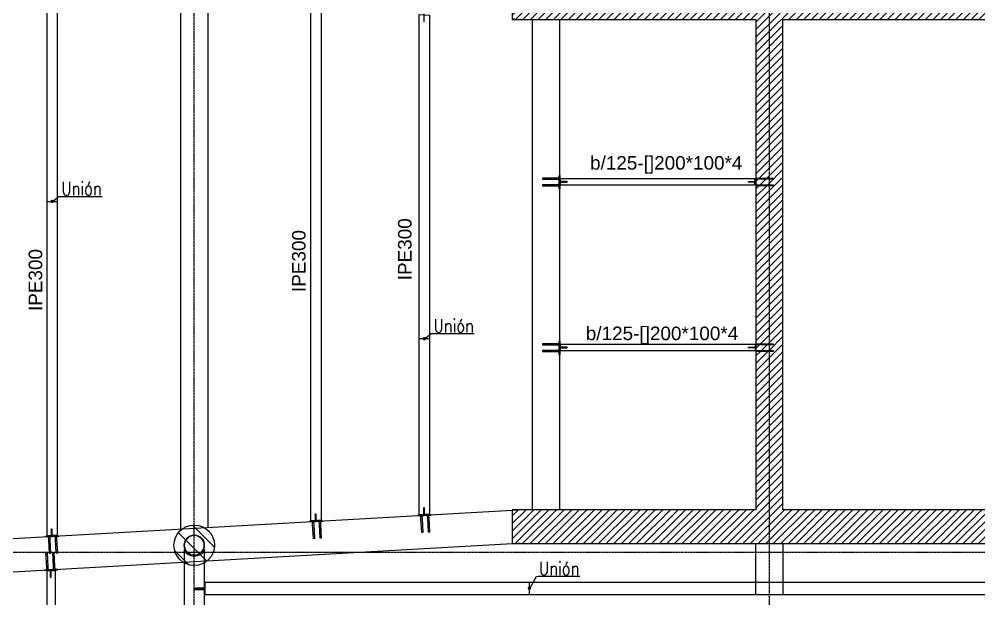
# Model space of a CAD drawing. Header units: millimetres. Extents: x -12345 to 95575, y -14368 to 31862.
# Drawn here: x 31413 to 45595, y 7809 to 16380 of the extents above; entities that cross this region are included whole.
import ezdxf
from ezdxf.enums import TextEntityAlignment as Align

# ---------------------------------------------------------------- set-up
doc = ezdxf.new("R2010")
doc.units = ezdxf.units.MM
doc.header["$LTSCALE"] = 0.95
doc.linetypes.add('DXK_LINE_DOT3', pattern=[5.9187, 2.979, -0.9799, 0.9799, -0.9799])
for name, color, linetype, lineweight in [('E_COLUMNAS', 1, 'Continuous', 18), ('E_COLUMNAS-1', 1, 'Continuous', 25), ('E_TEXTO', 3, 'Continuous', 9), ('E_VIGAS-1', 254, 'Continuous', 25)]:
    doc.layers.add(name, color=color, linetype=linetype, lineweight=lineweight)
for name, color, linetype in [('HCB-ACH_PANT', 253, 'Continuous'), ('HCB-EJES', 1, 'Continuous'), ('HCB-PLATINAS', 5, 'Continuous'), ('HCB_PANTALLAS', 6, 'Continuous'), ('HCB_VIGAS', 4, 'Continuous'), ('UNIÒN', 6, 'Continuous')]:
    doc.layers.add(name, color=color, linetype=linetype)
doc.styles.add('CNI_COTAS', font='romans.shx', dxfattribs={"width": 0.8})
doc.styles.add('VERDANA', font='arial.ttf')
doc.dimstyles.new('UNIÒN', dxfattribs={"dimscale": 0, "dimtxt": 200, "dimasz": 60, "dimexe": 4, "dimexo": 4, "dimgap": 15, "dimtad": 1, "dimdec": 0, "dimzin": 4, "dimdsep": 46, "dimtxsty": 'CNI_COTAS', "dimcen": -0.09, "dimclrd": 6, "dimclrt": 3, "dimadec": 0, "dimazin": 0, "dimtfac": 1, "dimtdec": 0, "dimtmove": 2, "dimatfit": 0, "dimfxl": 0.05, "dimtolj": 1, "dimtzin": 0, "dimarcsym": 0})

msp = doc.modelspace()

# ---------------------------------------------------------------- hatches: boundary and pattern name
at = {"layer": 'E_COLUMNAS'}
h = msp.add_hatch(dxfattribs=at)
h.set_pattern_fill('FP_22', color=256, scale=1000, style=0, pattern_type=2)
h.set_pattern_definition([(135, (82662, -140662), (-159.09903, -159.09903), [])])
h.paths.add_polyline_path([(34000, 8300), (34058.5, 8305.8), (34114.8, 8322.8), (34166.7, 8350.6), (34212.1, 8387.9), (34249.4, 8433.3), (34277.2, 8485.2), (34294.2, 8541.5), (34300, 8600), (34294.2, 8658.5), (34277.2, 8714.8), (34249.4, 8766.7), (34212.1, 8812.1), (34166.7, 8849.4), (34114.8, 8877.2), (34058.5, 8894.2), (34000, 8900), (33941.5, 8894.2), (33885.2, 8877.2), (33827.7, 8844.8), (33787.9, 8812.1), (33750.6, 8766.7), (33722.8, 8714.8), (33705.8, 8658.5), (33700, 8600), (33705.8, 8541.5), (33722.8, 8485.2), (33750.6, 8433.3), (33787.9, 8387.9), (33833.3, 8350.6), (33885.2, 8322.8), (33941.5, 8305.8)])
at = {"layer": 'HCB-ACH_PANT'}
h = msp.add_hatch(dxfattribs=at)
h.set_pattern_fill('ANSI31', color=256, scale=25)
h.set_pattern_definition([(45, (-13332.36, -5955.66), (-56.1266, 56.1266), [])])
h.paths.add_polyline_path([(46300.2, 16875.2), (44724.4, 16875.2), (44724.4, 16869.2), (44686.5, 16869.2), (44686.5, 16823.7), (44686.5, 16619.2), (44670.5, 16619.2), (44670.5, 16823.7), (44670.5, 16869.2), (44586.5, 16869.2), (44586.5, 16823.7), (44586.5, 16619.2), (44570.5, 16619.2), (44570.5, 16823.7), (44570.5, 16869.2), (44524.4, 16869.2), (42599.5, 16871.1), (42599.5, 16869.2), (42561.5, 16869.2), (42561.5, 16823.7), (42561.5, 16619.2), (42545.5, 16619.2), (42545.5, 16823.7), (42545.5, 16869.2), (42500, 16869.2), (42500, 14031.2), (42556.2, 14031.2), (42556.2, 14015.2), (42500, 14015.2), (42500, 13931.2), (42556.2, 13931.2), (42556.2, 13915.2), (42500, 13915.2), (42500, 11581.2), (42556.2, 11581.2), (42556.2, 11565.2), (42500, 11565.2), (42500, 11481.2), (42556.2, 11481.2), (42556.2, 11465.2), (42500, 11465.2), (42500, 8625.2), (46300.2, 8625.2), (46300.2, 9125.2), (42700.2, 9125.2), (42700.2, 16375.2), (46300.2, 16375.2)])
h.paths.add_polyline_path([(42445.5, 16823.7), (42445.5, 16869.2), (42399.5, 16869.2), (40474.4, 16872.3), (40474.4, 16869.2), (40436.5, 16869.2), (40436.5, 16823.7), (40436.5, 16619.2), (40420.5, 16619.2), (40420.5, 16823.7), (40420.5, 16869.2), (40336.5, 16869.2), (40336.5, 16823.7), (40336.5, 16619.2), (40320.5, 16619.2), (40320.5, 16823.7), (40320.5, 16869.2), (40274.4, 16869.2), (39468.1, 16872.2), (39468.1, 16869.2), (39430.2, 16869.2), (39430.2, 16823.7), (39430.2, 16619.2), (39414.2, 16619.2), (39414.2, 16823.7), (39414.2, 16869.2), (39330.2, 16869.2), (39330.2, 16823.7), (39330.2, 16619.2), (39314.2, 16619.2), (39314.2, 16823.7), (39314.2, 16869.2), (39268.1, 16869.2), (38904.8, 16873), (38904.8, 16869.2), (38866.9, 16869.2), (38866.9, 16823.7), (38866.9, 16619.2), (38850.9, 16619.2), (38850.9, 16823.7), (38850.9, 16869.2), (38766.9, 16869.2), (38766.9, 16823.7), (38766.9, 16619.2), (38750.9, 16619.2), (38750.9, 16823.7), (38750.9, 16869.2), (38700.2, 16869.2), (38700.2, 16375.2), (42300.2, 16375.2), (42300.2, 14069.1), (42306.2, 14069.1), (42306.2, 14031.2), (42351.7, 14031.2), (42500, 14031.2), (42500, 16869.2), (42461.5, 16869.2), (42461.5, 16823.7), (42461.5, 16619.2), (42445.5, 16619.2)])
h.paths.add_polyline_path([(42500, 11465.2), (42351.7, 11465.2), (42306.2, 11465.2), (42306.2, 11419.1), (42300.2, 9125.2), (38700.2, 9125.2), (38700.2, 8625.2), (42500, 8625.2)])
h.paths.add_polyline_path([(42500, 13915.2), (42351.7, 13915.2), (42306.2, 13915.2), (42306.2, 13869.1), (42303.4, 11619.1), (42306.2, 11619.1), (42306.2, 11581.2), (42351.7, 11581.2), (42500, 11581.2)])
h.paths.add_polyline_path([(42500, 14015.2), (42351.7, 14015.2), (42314.2, 14015.2), (42308.5, 14017.5), (42307.7, 14019.5), (42306.2, 14023.2), (42306.2, 13923.2), (42307.7, 13926.8), (42308.5, 13928.8), (42314.2, 13931.2), (42351.7, 13931.2), (42500, 13931.2)])
h.paths.add_polyline_path([(42500, 11565.2), (42351.7, 11565.2), (42314.2, 11565.2), (42308.5, 11567.5), (42307.7, 11569.5), (42306.2, 11573.2), (42306.2, 11473.2), (42307.7, 11476.8), (42308.5, 11478.8), (42314.2, 11481.2), (42351.7, 11481.2), (42500, 11481.2)])

# ---------------------------------------------------------------- linework, layer by layer
at = {"layer": 'E_COLUMNAS', "linetype": 'Continuous'}
for radius in [152.5, 142.5]:
    msp.add_circle((34000, 8600), radius, dxfattribs=at)
at = {"layer": 'E_COLUMNAS-1'}
msp.add_circle((34000, 8600), 300, dxfattribs=at)
at = {"layer": 'E_VIGAS-1', "color": 30, "true_color": 0xf26722}
for p, q in [((33800, 8843.2), (33800, 16658.6)), ((34200, 16635.9), (34200, 8865.9)), ((39000.2, 9125.2), (39000.2, 16375.2)), ((38700.2, 9120.9), (38774.3, 9125.1)), ((42300.2, 7870.2), (42300.2, 8625.2)), ((42700.2, 8625.2), (42700.2, 7870.2)), ((33839.8, 8500), (34139.8, 8500)), ((42300.2, 7870.2), (42300.2, 7865.2)), ((42700.2, 7865.2), (42300.2, 7865.2)), ((42700.2, 7865.2), (42700.2, 7870.2))]:
    msp.add_line(p, q, dxfattribs=at)
for points in [[(39400.2, 9125.2), (39000.2, 9125.2), (39000.2, 16375.2), (39400.2, 16375.2), (39400.2, 9125.2)], [(38789.3, 8625.2), (25500.2, 7872.1), (25500.2, 8372.1), (38700.2, 9120.9)]]:
    msp.add_lwpolyline(points, dxfattribs=at)
at = {"layer": 'HCB-EJES', "linetype": 'DXK_LINE_DOT3'}
for p, q in [((34000, -3906.8), (34000, 29407)), ((42500, -3906.8), (42500, 29407)), ((-10844.5, 8500), (94075, 8500))]:
    msp.add_line(p, q, dxfattribs=at)
at = {"layer": 'HCB-PLATINAS', "color": 4}
for p, q in [((39400.2, 14025.2), (39400.2, 13925.2)), ((39400.2, 11575.2), (39400.2, 11475.2))]:
    msp.add_line(p, q, dxfattribs=at)
for points in [[(39394.4, 13869.1), (39394.4, 14069.1), (39400.4, 14069.1), (39400.4, 13869.1)], [(42306.4, 13869.1), (42306.4, 14069.1), (42300.4, 14069.1), (42300.4, 13869.1)], [(39394.4, 11419.1), (39394.4, 11619.1), (39400.4, 11619.1), (39400.4, 11419.1)], [(42306.4, 11419.1), (42306.4, 11619.1), (42300.4, 11619.1), (42300.4, 11419.1)], [(35701.1, 8944.7), (35900.7, 8956.1), (35900.4, 8962.1), (35700.7, 8950.7)], [(37301.3, 9035.5), (37501, 9046.9), (37500.6, 9052.9), (37300.9, 9041.5)], [(31801.1, 8723.5), (32000.7, 8734.9), (32000.4, 8740.9), (31800.7, 8729.5)], [(31983.9, 8245.6), (31784.3, 8234.2), (31784.6, 8228.2), (31984.3, 8239.6)]]:
    msp.add_lwpolyline(points, close=True, dxfattribs=at)
at = {"layer": 'HCB-PLATINAS', "color": 5}
for points in [[(39392.9, 14019.5), (39394.4, 14023.2), (39392.9, 14026.8), (39392.1, 14028.8), (39386.4, 14031.2), (39348.9, 14031.2), (39144.4, 14031.2), (39144.4, 14015.2), (39348.9, 14015.2), (39386.4, 14015.2), (39392.1, 14017.5)], [(39392.9, 13919.5), (39394.4, 13923.2), (39392.9, 13926.8), (39392.1, 13928.8), (39386.4, 13931.2), (39348.9, 13931.2), (39144.4, 13931.2), (39144.4, 13915.2), (39348.9, 13915.2), (39386.4, 13915.2), (39392.1, 13917.5)], [(42307.9, 14019.5), (42306.4, 14023.2), (42307.9, 14026.8), (42308.8, 14028.8), (42314.4, 14031.2), (42351.9, 14031.2), (42556.4, 14031.2), (42556.4, 14015.2), (42351.9, 14015.2), (42314.4, 14015.2), (42308.8, 14017.5)], [(42307.9, 13919.5), (42306.4, 13923.2), (42307.9, 13926.8), (42308.8, 13928.8), (42314.4, 13931.2), (42351.9, 13931.2), (42556.4, 13931.2), (42556.4, 13915.2), (42351.9, 13915.2), (42314.4, 13915.2), (42308.8, 13917.5)], [(39392.9, 11569.5), (39394.4, 11573.2), (39392.9, 11576.8), (39392.1, 11578.8), (39386.4, 11581.2), (39348.9, 11581.2), (39144.4, 11581.2), (39144.4, 11565.2), (39348.9, 11565.2), (39386.4, 11565.2), (39392.1, 11567.5)], [(42307.9, 11569.5), (42306.4, 11573.2), (42307.9, 11576.8), (42308.8, 11578.8), (42314.4, 11581.2), (42351.9, 11581.2), (42556.4, 11581.2), (42556.4, 11565.2), (42351.9, 11565.2), (42314.4, 11565.2), (42308.8, 11567.5)], [(39392.9, 11469.5), (39394.4, 11473.2), (39392.9, 11476.8), (39392.1, 11478.8), (39386.4, 11481.2), (39348.9, 11481.2), (39144.4, 11481.2), (39144.4, 11465.2), (39348.9, 11465.2), (39386.4, 11465.2), (39392.1, 11467.5)], [(42307.9, 11469.5), (42306.4, 11473.2), (42307.9, 11476.8), (42308.8, 11478.8), (42314.4, 11481.2), (42351.9, 11481.2), (42556.4, 11481.2), (42556.4, 11465.2), (42351.9, 11465.2), (42314.4, 11465.2), (42308.8, 11467.5)], [(35751.6, 8946.1), (35755.1, 8947.8), (35758.8, 8946.5), (35760.9, 8945.8), (35763.5, 8940.3), (35765.7, 8902.8), (35777.3, 8698.7), (35761.3, 8697.8), (35749.7, 8901.9), (35747.5, 8939.4), (35749.6, 8945.1)], [(35851.4, 8951.8), (35854.9, 8953.5), (35858.6, 8952.2), (35860.7, 8951.5), (35863.4, 8946), (35865.5, 8908.5), (35877.1, 8704.3), (35861.1, 8703.4), (35849.5, 8907.6), (35847.4, 8945), (35849.4, 8950.8)], [(37351.8, 9036.9), (37355.3, 9038.6), (37359, 9037.3), (37361.1, 9036.6), (37363.7, 9031.1), (37365.9, 8993.6), (37377.5, 8789.4), (37361.5, 8788.5), (37349.9, 8992.7), (37347.8, 9030.1), (37349.8, 9035.9)], [(37451.6, 9042.6), (37455.1, 9044.3), (37458.8, 9043), (37460.9, 9042.2), (37463.6, 9036.7), (37465.7, 8999.3), (37477.3, 8795.1), (37461.3, 8794.2), (37449.7, 8998.4), (37447.6, 9035.8), (37449.6, 9041.6)], [(31851.6, 8724.9), (31855.1, 8726.6), (31858.8, 8725.3), (31860.9, 8724.6), (31863.5, 8719), (31865.7, 8681.6), (31877.3, 8477.4), (31861.3, 8476.5), (31849.7, 8680.7), (31847.5, 8718.1), (31849.6, 8723.9)], [(31951.4, 8730.6), (31954.9, 8732.3), (31958.6, 8731), (31960.7, 8730.2), (31963.4, 8724.7), (31965.5, 8687.3), (31977.1, 8483.1), (31961.1, 8482.2), (31949.5, 8686.4), (31947.4, 8723.8), (31949.4, 8729.6)], [(31833.6, 8238.5), (31830.1, 8236.8), (31826.4, 8238.1), (31824.3, 8238.8), (31821.6, 8244.4), (31819.5, 8281.8), (31807.9, 8486), (31823.9, 8486.9), (31835.5, 8282.7), (31837.6, 8245.3), (31835.6, 8239.5)], [(31933.4, 8244.2), (31929.9, 8242.5), (31926.2, 8243.8), (31924.1, 8244.5), (31921.5, 8250), (31919.3, 8287.5), (31907.7, 8491.6), (31923.7, 8492.6), (31935.3, 8288.4), (31937.5, 8250.9), (31935.4, 8245.2)]]:
    msp.add_lwpolyline(points, close=True, dxfattribs=at)
at = {"layer": 'HCB_PANTALLAS'}
msp.add_lwpolyline([(42700.2, 9125.2), (42700.2, 16375.2), (46300.2, 16375.2), (46300.2, 16875.2), (38700.2, 16875.2), (38700.2, 16375.2), (42300.2, 16375.2), (42300.2, 9125.2), (38700.2, 9125.2), (38700.2, 8625.2), (46300.2, 8625.2), (46300.2, 9125.2)], close=True, dxfattribs=at)
at = {"layer": 'HCB_VIGAS'}
for points in [[(31825, 8740.9), (31825, 16760.7), (31975, 16752.2), (31975, 8749.4)], [(35725, 8962.1), (35725, 16539.3), (35875, 16530.8), (35875, 8970.6)], [(37397.1, 16454.4), (37391.1, 16454.7), (37391.1, 16444.2), (37391.1, 16344.2), (37397.1, 16344.2), (37397.1, 16444.2)], [(37325.2, 9052.9), (37325.2, 16448.4), (37475.2, 16439.9), (37475.2, 9061.4)], [(39400.4, 13978.2), (39400.4, 13972.2), (39410.4, 13972.2), (39510.4, 13972.2), (39510.4, 13978.2), (39410.4, 13978.2)], [(42281.5, 14025.2), (42281.5, 13925.2), (39413.7, 13925.2), (39413.7, 14025.2)], [(42300.4, 13978.2), (42300.4, 13972.2), (42290.4, 13972.2), (42190.4, 13972.2), (42190.4, 13978.2), (42290.4, 13978.2)], [(39400.4, 11528.2), (39400.4, 11522.2), (39410.4, 11522.2), (39510.4, 11522.2), (39510.4, 11528.2), (39410.4, 11528.2)], [(39413.7, 11575.2), (42287.7, 11575.2), (42287.7, 11475.2), (39413.7, 11475.2)], [(42300.4, 11528.2), (42300.4, 11522.2), (42290.4, 11522.2), (42190.4, 11522.2), (42190.4, 11528.2), (42290.4, 11528.2)], [(37397.1, 9047), (37391.1, 9046.6), (37391.1, 9057.2), (37391.1, 9157.2), (37397.1, 9157.2), (37397.1, 9057.2)], [(35796.9, 8956.2), (35790.9, 8955.9), (35790.9, 8966.4), (35790.9, 9066.4), (35796.9, 9066.4), (35796.9, 8966.4)], [(31896.9, 8735), (31890.9, 8734.6), (31890.9, 8745.2), (31890.9, 8845.2), (31896.9, 8845.2), (31896.9, 8745.2)], [(31875.4, 8233.4), (31881.5, 8233.7), (31881.5, 8223.2), (31881.5, 8123.2), (31875.5, 8123.2), (31875.5, 8223.2)], [(34005.8, 7954.8), (34005.8, 7944.8), (34150.4, 7944.8), (34150.4, 7954.8)], [(34016.2, 7964.8), (34016.2, 7954.8), (34160.4, 7954.8), (34160.4, 7964.8)]]:
    msp.add_lwpolyline(points, close=True, dxfattribs=at)
for points in [[(38738.8, 16375.2), (38738.8, 16378.2), (38700.2, 16380.4)], [(38776, 9125.2), (38824.7, 9128), (38824.8, 9125.2)], [(38814.2, 8625.2), (38814.2, 8626.6), (38790.2, 8625.2)], [(31825, 8220.5), (31945, 8227.3), (31945, 1763.4), (31825, 1763.4), (31825, 8220.5)], [(34160.4, 8055.1), (42710.2, 8055.2), (51210, 8055.2), (51210, 8055.2), (57695, 8055.2), (57695, 7865.2), (51210, 7865.2), (42710.2, 7865.2), (34160.4, 7865.1), (34160.4, 8055.1)], [(42290.2, 8055.2), (42290.2, 8055.2)], [(42710.2, 8055.2), (42710.2, 8055.2)]]:
    msp.add_lwpolyline(points, dxfattribs=at)
msp.add_lwpolyline([(33850.4, 8540.2), (33850.4, 1699.4), (33850.4, 1507.9), (33850.4, 1174.7), (34150.4, 1174.7), (34150.4, 1507.9), (34150.4, 1699.7), (34149.6, 8540.6, -0.6859398), (33850.4, 8540.2)], format="xyb", dxfattribs=at)
at = {"layer": 'UNIÒN'}
for points in [[(31825, 13685), (31975, 13685)], [(37325.2, 11656), (37475.2, 11656)], [(38953.5, 7870), (38953.4, 8059)]]:
    msp.add_lwpolyline(points, dxfattribs=at)
at = {"layer": 'UNIÒN', "color": 2, "const_width": 25}
for points in [[(31887.5, 13685, 1), (31912.5, 13685, 1)], [(37387.7, 11656, 1), (37412.7, 11656, 1)], [(38953.5, 7952.5, 1), (38953.5, 7977.5, 1)]]:
    msp.add_lwpolyline(points, format="xyb", close=True, dxfattribs=at)

# ---------------------------------------------------------------- texts
at = {"layer": 'E_TEXTO', "style": 'VERDANA'}
for p in [(40975.3, 14155.6), (40912.9, 11633.9)]:
    msp.add_text('b/125-[]200*100*4', height=200, dxfattribs=at).set_placement(p, align=Align.CENTER)
for p in [(37211, 12977.9), (35644.6, 12803.8), (31752.3, 12523.2)]:
    msp.add_text('IPE300', height=200, rotation=90, dxfattribs=at).set_placement(p, align=Align.CENTER)
at = {"layer": 'UNIÒN', "color": 3, "char_height": 200, "attachment_point": 7, "style": 'CNI_COTAS'}
for insert in [(32036.3, 13775.5), (37536.5, 11746.5), (39095, 8157.7)]:
    msp.add_mtext('Unión', dxfattribs=dict(at, insert=insert))

# ---------------------------------------------------------------- leaders
at = {"layer": 'UNIÒN', "annotation_type": 0, "has_hookline": 1, "hookline_direction": 0, "text_width": 601.9}
for points in [[(31904.7, 13682.6), (31999.8, 13760.5), (32021.3, 13760.5)], [(37404.9, 11653.6), (37500, 11731.5), (37521.5, 11731.5)], [(38965.1, 7969.6), (39058.5, 8140.5), (39080, 8142.7)]]:
    msp.add_leader(points, dimstyle='UNIÒN', override={"dimscale": 1}, dxfattribs=at)

doc.saveas('drawing.dxf')
